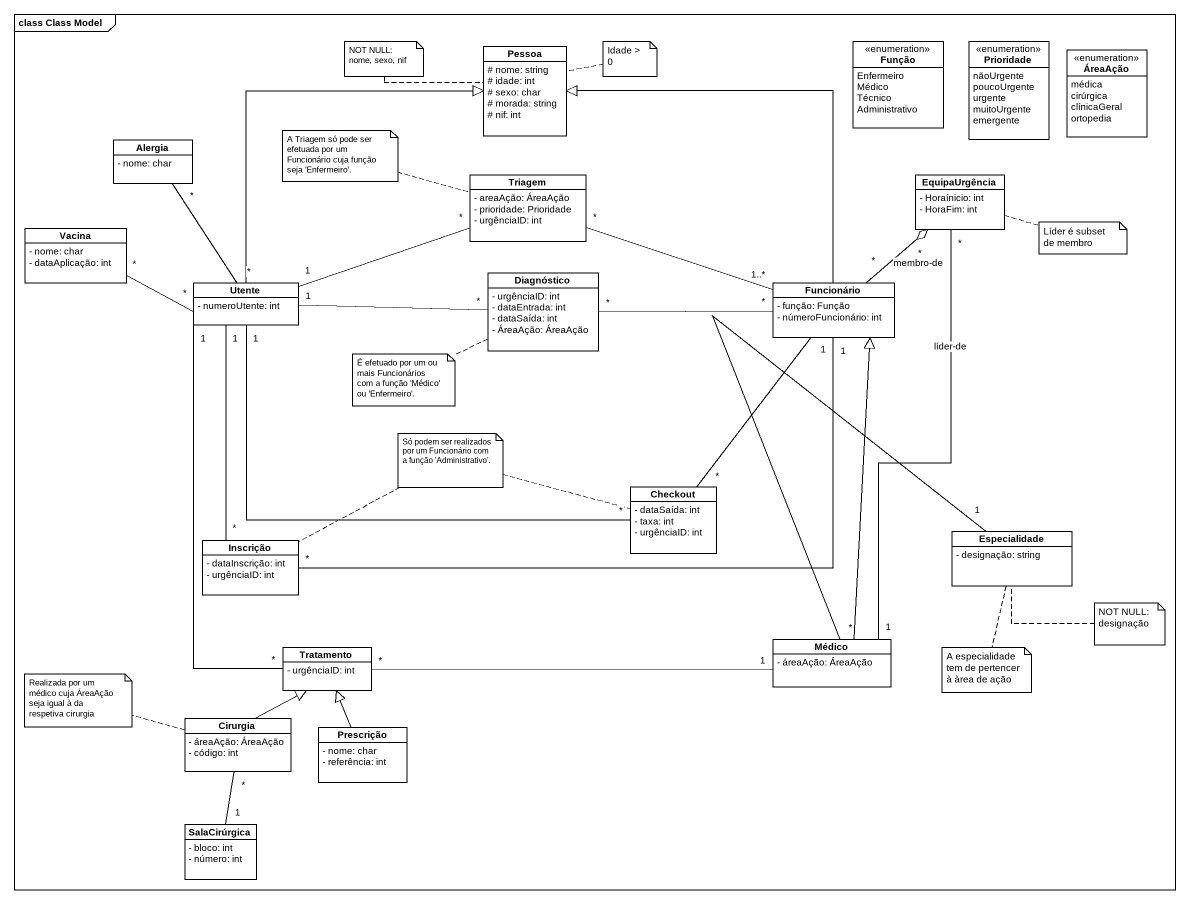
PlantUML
@startuml
mainframe class Class Model
hide circle
hide empty members
skinparam classAttributeIconSize 0
class Pessoa {
  # nome: string
  # idade: int
  # sexo: char
  # morada: string
  # nif: int
}
enum Função {
  Enfermeiro
  Médico
  Técnico
  Administrativo
}
enum Prioridade {
  nãoUrgente
  poucoUrgente
  urgente
  muitoUrgente
  emergente
}
enum ÁreaAção {
  médica
  cirúrgica
  clínicaGeral
  ortopedia
}
class Alergia {
  - nome: char
}
class Triagem {
  - areaAção: ÁreaAção
  - prioridade: Prioridade
  - urgênciaID: int
}
class EquipaUrgência {
  - Horaínicio: int
  - HoraFim: int
}
class Vacina {
  - nome: char
  - dataAplicação: int
}
class Utente {
  - numeroUtente: int
}
class Diagnóstico {
  - urgênciaID: int
  - dataEntrada: int
  - dataSaída: int
  - ÁreaAção: ÁreaAção
}
class Funcionário {
  - função: Função
  - númeroFuncionário: int
}
class Checkout {
  - dataSaída: int
  - taxa: int
  - urgênciaID: int
}
class Especialidade {
  - designação: string
}
class Inscrição {
  - dataInscrição: int
  - urgênciaID: int
}
class Tratamento {
  - urgênciaID: int
}
class Médico {
  - áreaAção: ÁreaAção
}
class Cirurgia {
  - áreaAção: ÁreaAção
  - código: int
}
class Prescrição {
  - nome: char
  - referência: int
}
class SalaCirúrgica {
  - bloco: int
  - número: int
}
Alergia "*" -- "*" Utente
Vacina "*" -right- "*" Utente
Utente -up-|> Pessoa
Utente "1" -right- "*" Triagem
Utente "1" -right- "*" Checkout
Utente "1" -- "*" Inscrição
Utente "1" -- "*" Tratamento
Diagnóstico "*" -left- "1" Utente
Diagnóstico "*" -right- "*" Funcionário
Funcionário -up-|> Pessoa
Funcionário "1..*" -left- "*" Triagem
Funcionário "*" -up-o "*" EquipaUrgência : membro-de
Funcionário "1" -- "*" Checkout
Especialidade "1" -left- "*" Médico
Inscrição "*" -right- "1" Funcionário
Tratamento "*" -right- "1" Médico
Médico "1" -up- "*" EquipaUrgência : líder-de
Médico -up-|> Funcionário
Cirurgia -up-|> Tratamento
Cirurgia "*" -- "1" SalaCirúrgica
Prescrição -up-|> Tratamento
note left of Pessoa : NOT NULL: nome, sexo, nif
note right of Pessoa : Idade > 0
note left of Triagem : A Triagem só pode ser efetuada por um Funcionário cuja função seja 'Enfermeiro'.
note right of EquipaUrgência : Líder é subset de membro
note left of Diagnóstico : É efetuado por um ou mais Funcionários com a função 'Médico' ou 'Enfermeiro'.
note as N6
  Só podem ser realizados por um Funcionário com a função 'Administrativo'.
end note
N6 .. Inscrição
N6 .. Checkout
note right of Especialidade : NOT NULL: designação
note bottom of Especialidade : A especialidade tem de pertencer à àrea de ação
note left of Cirurgia : Realizada por um médico cuja ÁreaAção seja igual à da respetiva cirurgia
@enduml
